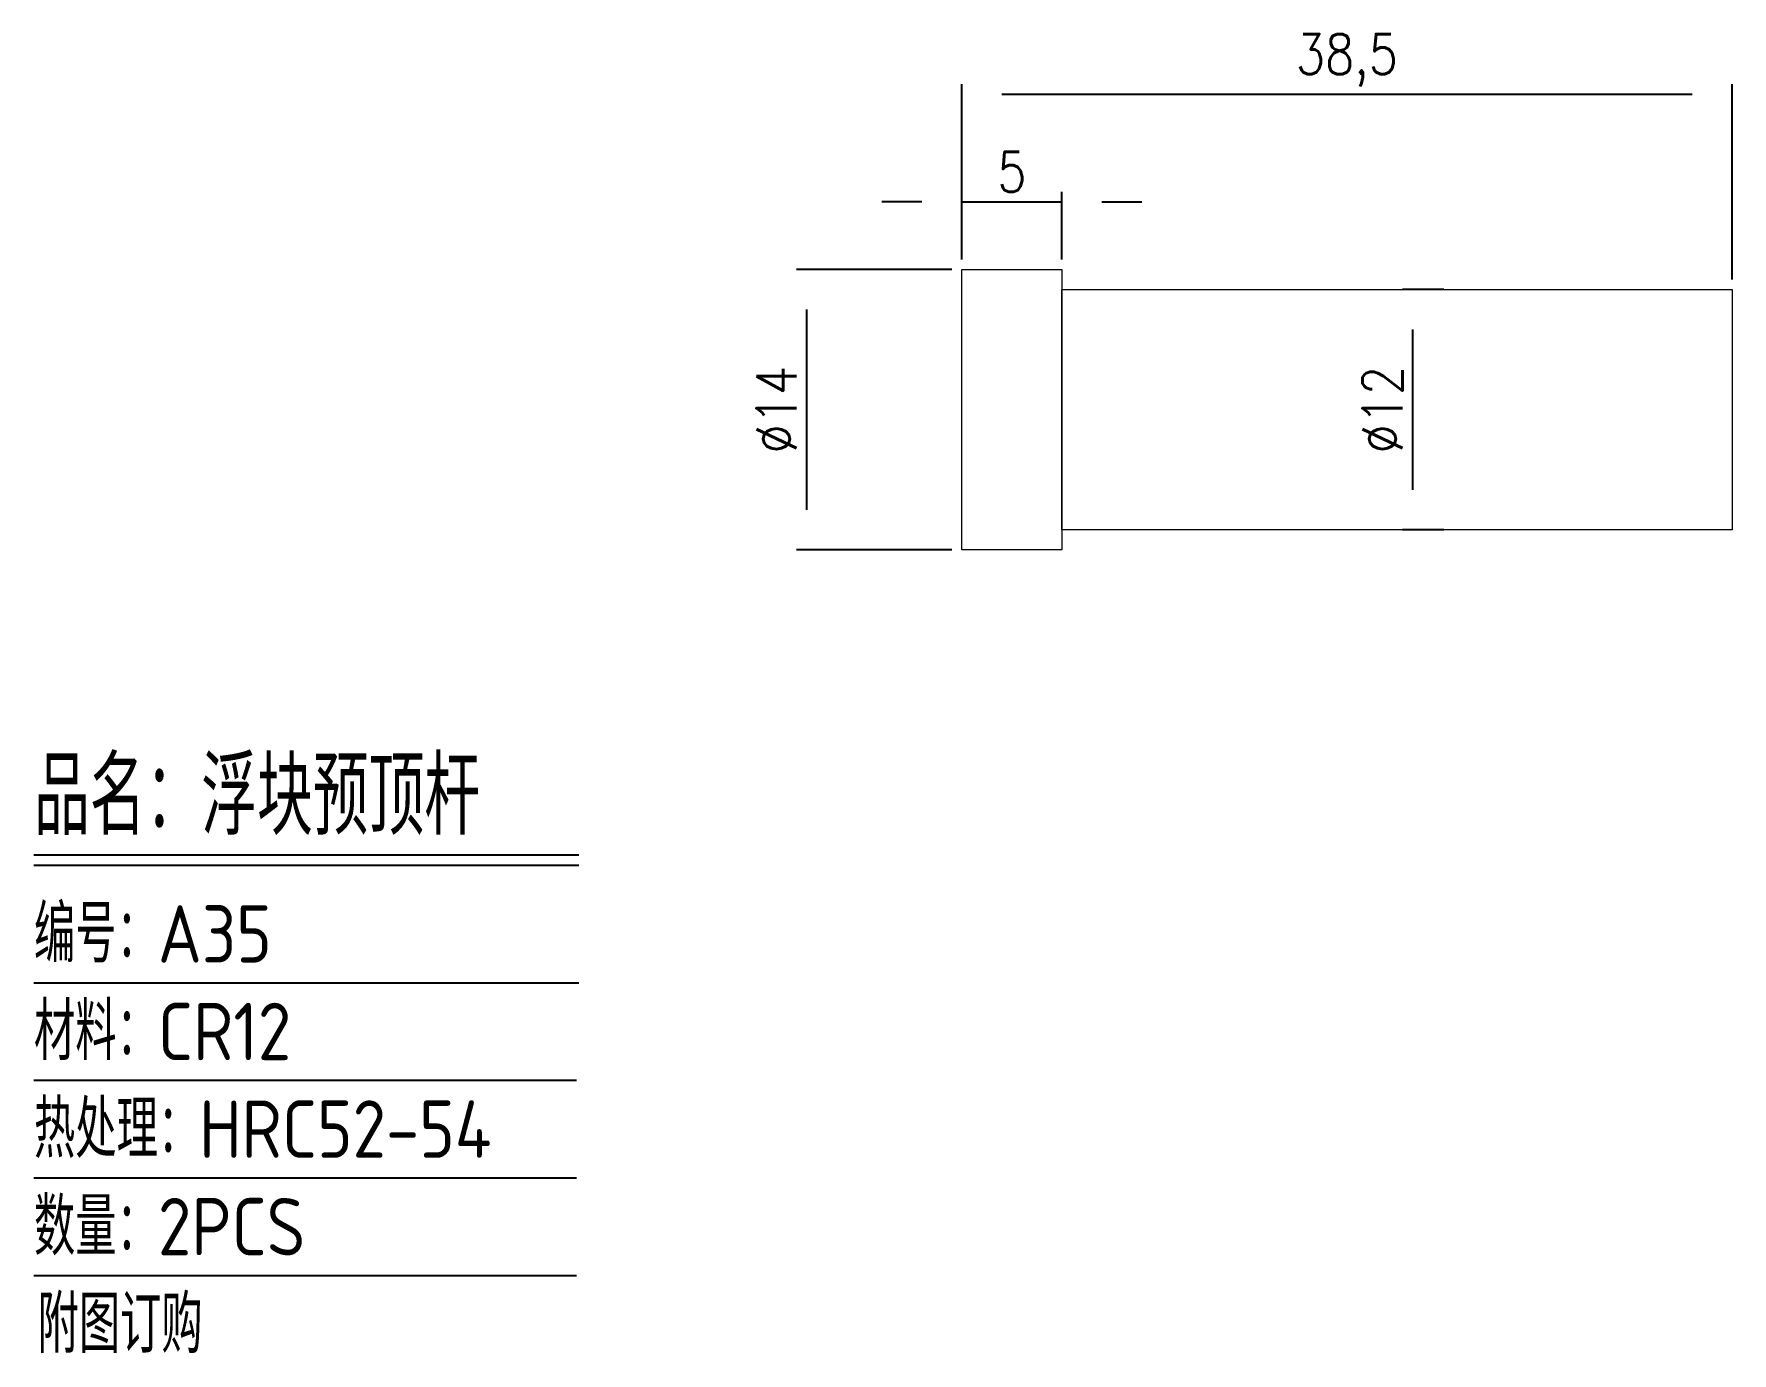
# Model space of a CAD drawing. Header units: millimetres. Extents: x 2438.8 to 2523.7, y -3405.4 to -3339.5.
import ezdxf

# ---------------------------------------------------------------- set-up
doc = ezdxf.new("R2010")
doc.units = ezdxf.units.MM
doc.layers.add('DIM', color=4, linetype='Continuous')
doc.layers.add('PRESS', color=3, linetype='Continuous')
doc.styles.add('gbenor', font='gbenor.shx', dxfattribs={"bigfont": 'gbcbig.shx'})
doc.styles.get("Standard").update_dxf_attribs({"font": 'txt.shx', "width": 0.85, "bigfont": 'ctxt.shx'})
doc.dimstyles.new('T-2-WX', dxfattribs={"dimtxt": 2, "dimasz": 2, "dimexe": 0.5, "dimexo": 0.5, "dimgap": 0.5, "dimtad": 1, "dimtxsty": 'Standard', "dimblk": 'OPEN30', "dimcen": 0, "dimazin": 3, "dimtfac": 1, "dimtmove": 0, "dimatfit": 3, "dimldrblk": 'OPEN30', "dimlwd": -1, "dimlwe": -1})

# ---------------------------------------------------------------- blocks, each defined once
blk = doc.blocks.new('*D7579')
at = {"layer": 'Defpoints', "color": 0}
for p in [(2523.701, -3342.475), (2485.201, -3351.243), (2523.701, -3352.243)]:
    blk.add_point(p, dxfattribs=at)
at = {"layer": 'DIM', "color": 0}
for p, q in [((2485.201, -3350.743), (2485.201, -3341.975)), ((2487.201, -3342.475), (2521.701, -3342.475)), ((2523.701, -3351.743), (2523.701, -3341.975))]:
    blk.add_line(p, q, dxfattribs=at)
at = {"layer": 'DIM', "color": 0, "insert": (2504.451, -3340.785), "char_height": 2, "attachment_point": 5}
blk.add_mtext('38,5', dxfattribs=at)
blk = doc.blocks.new('_Open30')
blk = doc.blocks.new('*D7580')
at = {"layer": 'Defpoints', "color": 0}
for p in [(2485.201, -3351.243), (2477.43, -3365.243), (2485.201, -3365.243)]:
    blk.add_point(p, dxfattribs=at)
at = {"layer": 'DIM', "color": 0}
for p, q in [((2484.701, -3351.243), (2476.93, -3351.243)), ((2477.43, -3353.243), (2477.43, -3363.243)), ((2484.701, -3365.243), (2476.93, -3365.243))]:
    blk.add_line(p, q, dxfattribs=at)
at = {"layer": 'DIM', "color": 0, "insert": (2475.93, -3358.243), "char_height": 2, "attachment_point": 5, "rotation": 90}
blk.add_mtext('%%c14', dxfattribs=at)
blk = doc.blocks.new('*D7581')
at = {"layer": 'Defpoints', "color": 0}
for p in [(2490.201, -3347.865), (2485.201, -3351.243), (2490.201, -3351.243)]:
    blk.add_point(p, dxfattribs=at)
at = {"layer": 'DIM', "color": 0}
for p, q in [((2483.201, -3347.865), (2481.201, -3347.865)), ((2485.201, -3350.743), (2485.201, -3347.365)), ((2485.201, -3347.865), (2490.201, -3347.865)), ((2490.201, -3350.743), (2490.201, -3347.365)), ((2492.201, -3347.865), (2494.201, -3347.865))]:
    blk.add_line(p, q, dxfattribs=at)
at = {"layer": 'DIM', "color": 0, "insert": (2487.701, -3346.365), "char_height": 2, "attachment_point": 5}
blk.add_mtext('5', dxfattribs=at)
blk = doc.blocks.new('*D7582')
at = {"layer": 'Defpoints', "color": 0}
for p in [(2509.789, -3352.243), (2507.727, -3364.243), (2509.789, -3364.243)]:
    blk.add_point(p, dxfattribs=at)
at = {"layer": 'DIM', "color": 0}
for p, q in [((2509.289, -3352.243), (2507.227, -3352.243)), ((2507.727, -3354.243), (2507.727, -3362.243)), ((2509.289, -3364.243), (2507.227, -3364.243))]:
    blk.add_line(p, q, dxfattribs=at)
at = {"layer": 'DIM', "color": 0, "insert": (2506.227, -3358.243), "char_height": 2, "attachment_point": 5, "rotation": 90}
blk.add_mtext('%%c12', dxfattribs=at)

msp = doc.modelspace()

# ---------------------------------------------------------------- linework, layer by layer
at = {"layer": 'DIM', "color": 4, "linetype": 'Continuous', "lineweight": 25}
for p, q in [((2438.816, -3380.495), (2466.051, -3380.495)), ((2438.816, -3380.997), (2466.051, -3380.997)), ((2438.816, -3386.877), (2466.051, -3386.877)), ((2438.816, -3391.753), (2465.933, -3391.753)), ((2438.816, -3396.629), (2465.933, -3396.629)), ((2438.816, -3401.505), (2465.933, -3401.505))]:
    msp.add_line(p, q, dxfattribs=at)
at = {"layer": 'PRESS', "linetype": 'Continuous', "lineweight": 15, "elevation": 0}
for points in [[(2485.201, -3351.243), (2490.201, -3351.243), (2490.201, -3365.243), (2485.201, -3365.243)], [(2490.201, -3352.243), (2523.701, -3352.243), (2523.701, -3364.243), (2490.201, -3364.243)]]:
    msp.add_lwpolyline(points, close=True, dxfattribs=at)

# ---------------------------------------------------------------- texts
at = {"layer": 'DIM', "color": 3, "linetype": 'Continuous', "lineweight": 25, "style": 'gbenor'}
for s, height, p in [('品名：浮块预顶杆', 3.8721, (2438.816, -3379.491)), ('编号：A35', 2.8682, (2438.816, -3385.873)), ('材料：CR12', 2.8682, (2438.816, -3390.749)), ('热处理：HRC52-54', 2.86825, (2438.816, -3395.625)), ('数量：2PCS', 2.8682, (2438.816, -3400.501)), ('附图订购', 2.8682, (2438.99, -3405.377))]:
    msp.add_text(s, height=height, dxfattribs=at).set_placement(p)

# ---------------------------------------------------------------- dimensions: what is measured, and where the dimension line sits
at = {"layer": 'DIM'}
for base, p1, p2, picture, middle in [((2523.701, -3342.475), (2485.201, -3351.243, 0), (2523.701, -3352.243, 0), '*D7579', (2504.451, -3340.785)), ((2490.201, -3347.865), (2485.201, -3351.243), (2490.201, -3351.243, 0), '*D7581', (2487.701, -3346.365))]:
    dim = msp.add_linear_dim(base=base, p1=p1, p2=p2, dimstyle='T-2-WX', dxfattribs=at)
    dim.commit()
    dim.dimension.update_dxf_attribs({"geometry": picture, "text_midpoint": middle})
for base, p1, p2, picture, middle in [((2477.43, -3365.243), (2485.201, -3351.243), (2485.201, -3365.243, 0), '*D7580', (2475.93, -3358.243)), ((2507.727, -3364.243), (2509.789, -3352.243, 0), (2509.789, -3364.243, 0), '*D7582', (2506.227, -3358.243))]:
    dim = msp.add_linear_dim(base=base, p1=p1, p2=p2, angle=90, text='%%c<>', dimstyle='T-2-WX', dxfattribs=at)
    dim.commit()
    dim.dimension.update_dxf_attribs({"geometry": picture, "text_midpoint": middle})

doc.saveas('drawing.dxf')
